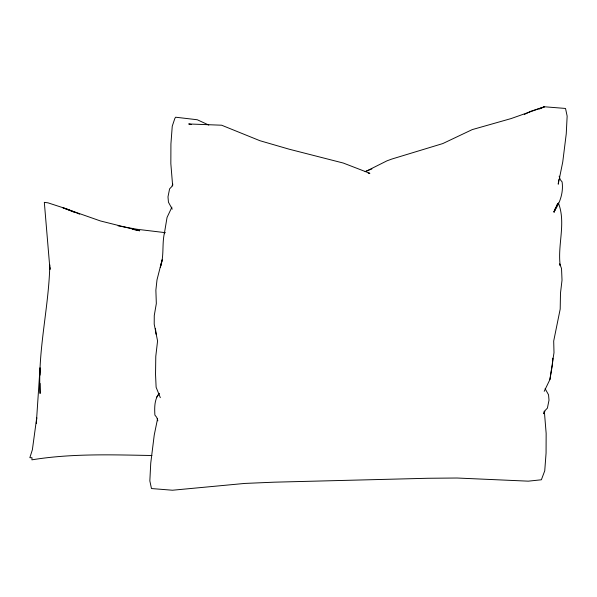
<?xml version="1.0" encoding="UTF-8"?>
<svg xmlns="http://www.w3.org/2000/svg" width="597" height="597" viewBox="0 0 597 597"><rect width="100%" height="100%" fill="white"/><g stroke="black" fill="none" stroke-linecap="round" stroke-linejoin="round"><path stroke-width="0.9" d="M49.969 267.65L49.961 269.471L44.327 202.353L47.969 202.831L66.931 208.995L79.685 214.151M544.225 391.333L549.904 379.55L552.501 364.312L552.718 358.245M552.501 364.312L552.732 358.304M36.32 423.385L40.029 367.842L40.051 375.17M36.417 422.803L36.73 417.706L32.38 449.72L29.85 457.69L31.999 457.705L31.91 459.839C71.506 453.347 111.96 454.795 151.944 455.511M49.827 264.837C48.835 307.903 37.589 350.335 40.089 393.505L40.066 383.423M558.747 179.727L558.232 184.189L562.755 161.929L566.247 133.832L567.15 116.124L565.523 108.453L544.501 106.773L530.882 111.243L524.285 114.505M164.488 232.688C161.794 244.188 164.391 256.083 160.302 267.344L162.115 260.008M549.904 379.55L553.994 352.693L553.695 341.051L560.195 309.067L560.486 293.217L562.023 280.142L561.523 268.478L559.844 264.15M164.324 233.718L167.048 217.45L171.899 207.152M157.578 418.713L154.235 435.071L150.743 463.168L149.84 480.876L151.466 488.547L172.488 490.227L244.763 483.428L274.202 482.182L427.803 478.272L457.041 478.018L528.285 481.16L541.367 479.787L544.74 470.809L546.068 453.093L546.151 433.34L544.322 410.99L543.725 413.721L545.285 410.333L547.397 408.132L549.009 400.162L548.539 394.796L545.113 388.662M159.257 393.475C154.28 399.289 154.466 407.826 154.892 415.087L156.72 417.355L157.832 420.84M162.063 260.031L157.004 279.836L155.869 290.157L156.332 303.522L154.265 315.529L154.205 324.186L157.571 340.932L155.787 356.327L155.533 374.431L156.123 387.289L160.324 397.662M555.359 208.405L554.038 212.316L557.732 203.525L553.926 211.689C559.971 203.01 563.62 192.562 562.098 181.913L560.27 179.645L559.158 176.16M172.876 184.13L171.705 186.667L169.593 188.868L167.988 196.838L168.451 202.204L172.234 209.137M156.474 397.356L159.041 393.796M365.409 171.623L387.02 160.809L391.953 159.011L442.787 143.571L472.227 129.609L511.099 118.572L544.501 106.773L539.389 109.005M365.103 171.63L371.894 168.921M368.222 173.205L369.864 173.302L343.275 163.041L289.187 149.205L259.949 140.72L221.636 125.213L188.704 123.967L191.413 124.519M165.391 232.673L137.011 229.27L118.072 225.845M132.497 229.3L139.713 230.793L100.4 220.942L62.969 207.801L74.185 212.219M208.808 125.079L197.286 119.751L175.622 117.213L174.854 118.415L172.249 126.191L170.921 143.907L170.839 163.66L172.667 186.01M558.359 202.928C566.277 223.009 557.299 244.971 560.24 265.62L559.62 263.941M156.078 334.223L155.407 328.432L155.645 330.574"/></g></svg>
